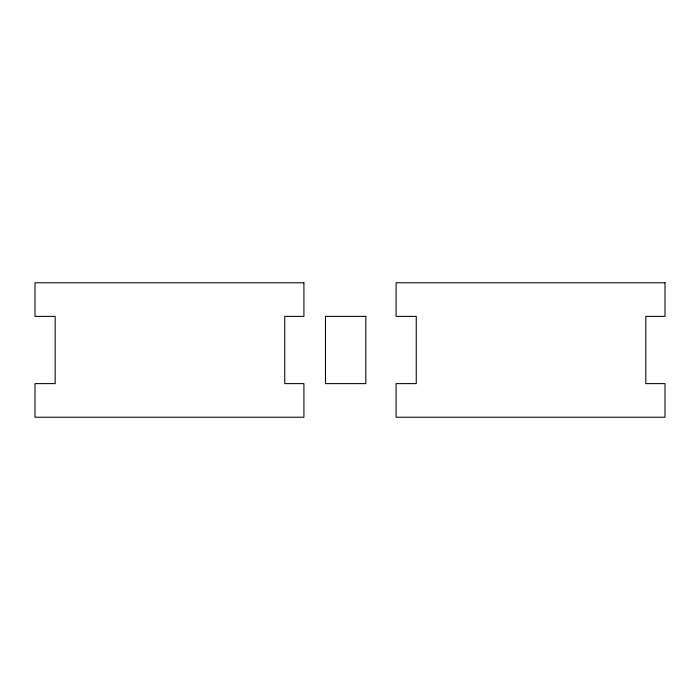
<?xml version="1.0" encoding="UTF-8"?>
<svg xmlns="http://www.w3.org/2000/svg" width="700" height="700" viewBox="0 0 700 700"><rect width="100%" height="100%" fill="white"/><g stroke="black" fill="none" stroke-linecap="round" stroke-linejoin="round"><path stroke-width="1.05" d="M303.914 282.774L35 282.774L35 316.382L55.169 316.382L55.169 383.618L35 383.618L35 417.226L303.914 417.226L303.914 383.618L284.734 383.618L284.734 316.382L303.914 316.382L303.914 282.774M665 282.774L396.086 282.774L396.086 316.382L416.255 316.382L416.255 383.618L396.086 383.618L396.086 417.226L665 417.226L665 383.618L645.82 383.618L645.82 316.382L665 316.382L665 282.774M365.82 316.382L325.483 316.382L325.483 383.618L365.82 383.618L365.82 316.382"/></g></svg>
